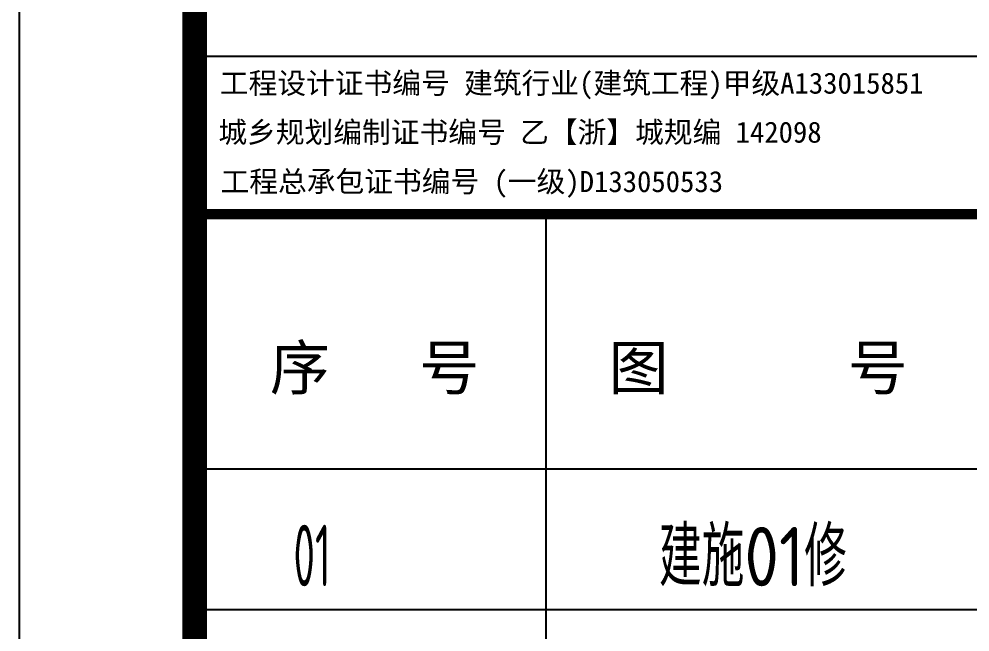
# Model space of a CAD drawing. Extents: x -248860 to 1018944, y -1060852 to 188626.
# Drawn here: x -248860 to -243445, y 53000 to 56489 of the extents above; entities that cross this region are included whole.
import ezdxf

# ---------------------------------------------------------------- set-up
doc = ezdxf.new("R2010")
doc.units = 0
doc.header["$LTSCALE"] = 1000
doc.header["$MEASUREMENT"] = 0
for name, color, linetype in [('PUB_TEXT', 7, 'CONTINUOUS'), ('WALL', 6, 'CONTINUOUS'), ('图框', 4, 'CONTINUOUS')]:
    doc.layers.add(name, color=color, linetype=linetype)
doc.styles.add('iIcon2', font='')
doc.styles.get("Standard").update_dxf_attribs({"font": 'GBENOR', "bigfont": 'GBCBIG'})
doc.styles.get('iIcon2').set_extended_font_data('SimSun')

# ---------------------------------------------------------------- blocks, each defined once
blk = doc.blocks.new('目录')
at = {"layer": '图框'}
for p, q in [((376638.7, 431173.4), (376638.7, 401473.4)), ((377638.7, 427473.4), (390107.6, 427473.4)), ((379638.7, 426573.4), (379638.7, 403514.6)), ((377638.7, 425123.4), (396638.7, 425123.4)), ((377638.7, 424323.4), (396638.7, 424323.4))]:
    blk.add_line(p, q, dxfattribs=at)
for points, const_width in [([(377638.7, 403514.6), (396638.7, 403514.6), (396638.7, 430173.4), (377638.7, 430173.4), (377638.7, 403514.6)], 140), ([(377638.7, 426573.4), (396638.7, 426573.4)], 60)]:
    blk.add_lwpolyline(points, dxfattribs=dict(at, const_width=const_width))
at = {"layer": '图框', "const_width": 140}
blk.add_lwpolyline([(377638.7, 403514.6), (377638.7, 430173.4), (396638.7, 430173.4), (396638.7, 403514.6)], close=True, dxfattribs=at)
at = {"layer": '图框', "style": 'iIcon2'}
for s, height, p in [('工程设计证书编号 建筑行业(建筑工程)甲级A133015851', 119.988, (377782.1, 427259.4)), ('城乡规划编制证书编号 乙【浙】城规编 142098', 119.988, (377773.7, 426980.4)), ('工程总承包证书编号 (一级)D133050533', 119.988, (377786.1, 426699.2)), ('序   号', 250, (378067.2, 425574.6)), ('图      号 ', 250, (379996.6, 425574.6))]:
    blk.add_text(s, height=height, dxfattribs=at).set_placement(p)

msp = doc.modelspace()

# ---------------------------------------------------------------- block references
at = {"layer": 'WALL'}
msp.add_blockref('目录', (-625499.1, -371195.4), dxfattribs=at)

# ---------------------------------------------------------------- texts
at = {"layer": 'PUB_TEXT', "width": 0.6}
msp.add_text('01', height=350, dxfattribs=at).set_placement((-247297.7, 53260.2))
at = {"layer": 'PUB_TEXT'}
msp.add_text('建施01修', height=337.59, dxfattribs=at).set_placement((-245216.3, 53260.2))

doc.saveas('drawing.dxf')
